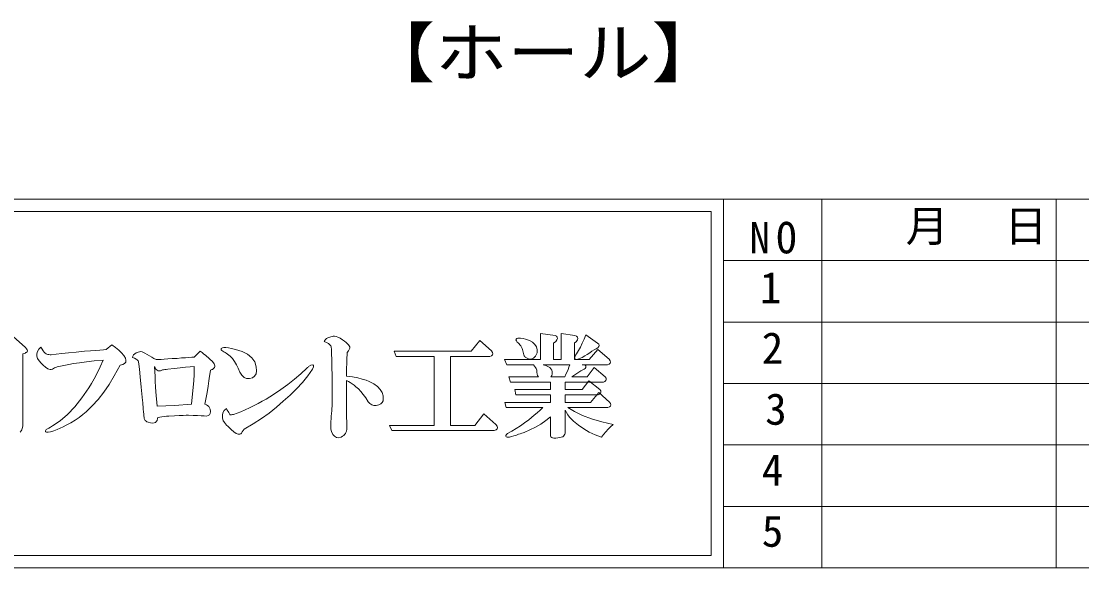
# Model space of a CAD drawing. Units: millimetres on the paper. Extents: x 412 to 1654, y -812 to -538.
# Drawn here: x 451.1 to 515.8, y -811.7 to -778.3 of the extents above; entities that cross this region are included whole.
import ezdxf
from ezdxf.enums import TextEntityAlignment as Align

# ---------------------------------------------------------------- set-up
doc = ezdxf.new("R2010")
doc.units = ezdxf.units.MM
doc.layers.add('1-9_hojyosen', color=7, linetype='Continuous', lineweight=9)
doc.layers.add('F-0', color=5, linetype='Continuous', lineweight=9)
doc.styles.add('ＭＳ ゴシック', font='')
doc.styles.get('ＭＳ ゴシック').set_extended_font_data('MS Gothic')

msp = doc.modelspace()

# ---------------------------------------------------------------- linework, layer by layer
at = {"layer": 'F-0'}
for p, q in [((411.866, -789.19), (493.927, -789.19)), ((411.866, -789.19), (557.416, -789.19)), ((493.927, -789.19), (493.927, -811.69)), ((499.927, -789.19), (499.927, -811.69)), ((514.221, -789.19), (514.221, -811.69)), ((557.416, -792.94), (493.927, -792.94)), ((557.416, -796.69), (493.927, -796.69)), ((557.416, -800.44), (493.927, -800.44)), ((557.416, -804.19), (493.927, -804.19)), ((557.416, -807.94), (493.927, -807.94)), ((493.927, -811.69), (411.866, -811.69)), ((803.866, -811.69), (411.866, -811.69))]:
    msp.add_line(p, q, dxfattribs=at)
at = {"layer": 'F-0', "color": 4, "lineweight": 5}
for p, q in [((412.616, -789.94), (493.177, -789.94)), ((493.177, -789.94), (493.177, -810.94)), ((493.177, -810.94), (412.616, -810.94))]:
    msp.add_line(p, q, dxfattribs=at)
at = {"layer": 'F-0'}
for points in [[(469.933, -798.074), (469.847, -798.007), (469.729, -797.939), (469.581, -797.87), (469.609, -797.819), (469.641, -797.774), (469.679, -797.734), (469.721, -797.7), (469.769, -797.673), (469.847, -797.64), (469.922, -797.612), (469.993, -797.589), (470.06, -797.57), (470.122, -797.556), (470.208, -797.545), (470.307, -797.561), (470.42, -797.605), (470.546, -797.677), (470.686, -797.777), (470.814, -797.865), (470.92, -797.945), (471.005, -798.017), (471.069, -798.082), (471.111, -798.138), (471.135, -798.209), (471.134, -798.284), (471.109, -798.365), (471.059, -798.45), (470.983, -798.539)], [(480.949, -800.348), (480.847, -800.033), (482.652, -800.033), (482.622, -800.002), (482.596, -799.945), (482.575, -799.863), (482.557, -799.755), (482.544, -799.621), (482.529, -799.574), (482.5, -799.518), (482.459, -799.453), (482.405, -799.38), (482.338, -799.297), (480.712, -799.297), (480.578, -798.982), (482.768, -798.982), (482.768, -797.385), (483.659, -797.504), (483.745, -797.553), (483.794, -797.617), (483.805, -797.693), (483.777, -797.782), (483.712, -797.885), (483.573, -797.978), (483.573, -798.982), (484.034, -798.982), (484.034, -797.385), (484.872, -797.504), (484.976, -797.553), (485.036, -797.616), (485.052, -797.692), (485.023, -797.782), (484.949, -797.886), (484.839, -797.952), (484.839, -798.982), (485.748, -798.982), (486.266, -798.355), (486.961, -798.954), (487.019, -799.051), (487.037, -799.134)], [(450.603, -797.574), (451.353, -798.247), (451.428, -798.325), (451.47, -798.394), (451.479, -798.454), (451.456, -798.504), (451.399, -798.545), (451.387, -798.55), (451.378, -798.557), (451.371, -798.564), (451.367, -798.573), (451.365, -798.584), (451.203, -798.637), (451.203, -802.924), (451.2, -803.024), (451.188, -803.115), (451.168, -803.194), (451.141, -803.262), (451.106, -803.32), (451.027, -803.417)], [(456.629, -798.085), (456.856, -798.248), (457.053, -798.409), (457.219, -798.569), (457.354, -798.727), (457.458, -798.884), (457.488, -799.024), (457.471, -799.138), (457.406, -799.226), (457.294, -799.289), (457.135, -799.326), (456.775, -799.969), (456.464, -800.491), (456.137, -800.971), (455.794, -801.411), (455.437, -801.81), (455.064, -802.168), (454.857, -802.34), (454.632, -802.508), (454.387, -802.672), (454.123, -802.831), (453.84, -802.985), (453.66, -803.081), (453.475, -803.17), (453.285, -803.251), (453.089, -803.326), (452.888, -803.394), (452.743, -803.415), (452.644, -803.412), (452.59, -803.384), (452.582, -803.332), (452.618, -803.254), (452.654, -803.236), (452.711, -803.204), (452.791, -803.158), (452.892, -803.1), (453.015, -803.028), (453.475, -802.715), (453.925, -802.326), (454.365, -801.86)], [(452.67, -798.644), (452.725, -798.66), (452.787, -798.673), (452.857, -798.682), (452.935, -798.687), (453.232, -798.653), (453.582, -798.614), (453.987, -798.571), (454.445, -798.523), (454.957, -798.472), (455.32, -798.441), (455.633, -798.416), (455.897, -798.395), (456.11, -798.378), (456.274, -798.366), (456.629, -798.085)], [(470.942, -802.314), (470.949, -802.545), (470.959, -802.76), (470.965, -802.938), (470.963, -803.095), (470.951, -803.23), (470.93, -803.344), (470.9, -803.436), (470.869, -803.497), (470.825, -803.555), (470.77, -803.611), (470.702, -803.664), (470.622, -803.715), (470.463, -803.747), (470.323, -803.729), (470.202, -803.661), (470.1, -803.545), (470.016, -803.379), (469.996, -803.302), (469.983, -803.213), (469.977, -803.111), (469.978, -802.997), (469.985, -802.869), (469.986, -802.799), (469.989, -802.721), (469.995, -802.634), (470.002, -802.539), (470.012, -802.435), (470.04, -802.103), (470.059, -801.69), (470.07, -801.196), (470.072, -800.62), (470.066, -799.962), (470.055, -799.419), (470.044, -798.972), (470.034, -798.62), (470.024, -798.364), (470.014, -798.203), (469.989, -798.139), (469.933, -798.074)], [(454.365, -801.86), (454.796, -801.318), (455.217, -800.699), (455.382, -800.446), (455.553, -800.15), (455.731, -799.812), (455.915, -799.431), (456.106, -799.007), (455.556, -799.061), (455.072, -799.114), (454.652, -799.168), (454.298, -799.222), (454.008, -799.275), (453.496, -799.383), (453.389, -799.405), (453.293, -799.43), (453.209, -799.459), (453.136, -799.491), (453.075, -799.527), (453.001, -799.559), (452.929, -799.576), (452.857, -799.578), (452.787, -799.564), (452.718, -799.536), (452.577, -799.439), (452.445, -799.329), (452.32, -799.204), (452.205, -799.065), (452.098, -798.912), (452.052, -798.764), (452.048, -798.62), (452.086, -798.482), (452.166, -798.349), (452.289, -798.221), (452.368, -798.341), (452.441, -798.441), (452.508, -798.522), (452.569, -798.583), (452.624, -798.625), (452.67, -798.644)], [(458.263, -799.118), (458.234, -799.058), (458.182, -799.002), (458.106, -798.948), (458.007, -798.898), (457.884, -798.85), (457.907, -798.764), (457.953, -798.689), (458.022, -798.624), (458.114, -798.57), (458.229, -798.527), (458.307, -798.5), (458.389, -798.494), (458.473, -798.507), (458.559, -798.539), (458.649, -798.592), (458.788, -798.676), (458.925, -798.757), (459.06, -798.835), (459.194, -798.91), (459.325, -798.982), (459.359, -798.982), (459.391, -798.982), (459.424, -798.982), (459.457, -798.982), (459.489, -798.982), (459.627, -798.971), (459.809, -798.957), (460.034, -798.941), (460.303, -798.923), (460.616, -798.903), (460.881, -798.882), (461.118, -798.864), (461.326, -798.848), (461.505, -798.835), (461.655, -798.824), (462.014, -798.463), (462.13, -798.555), (462.236, -798.64), (462.333, -798.719)], [(462.333, -798.719), (462.42, -798.791), (462.498, -798.857), (462.633, -798.976), (462.741, -799.08), (462.821, -799.17), (462.873, -799.246), (462.897, -799.307), (462.904, -799.363), (462.899, -799.413), (462.883, -799.458), (462.857, -799.498), (462.82, -799.532), (462.793, -799.555), (462.762, -799.575), (462.728, -799.592), (462.69, -799.605), (462.649, -799.616), (462.626, -799.776), (462.592, -799.994), (462.55, -800.27), (462.498, -800.604), (462.436, -800.996), (462.307, -801.696), (462.395, -801.733), (462.471, -801.783), (462.536, -801.846), (462.589, -801.923), (462.631, -802.012), (462.647, -802.15), (462.632, -802.261), (462.586, -802.344), (462.509, -802.4), (462.4, -802.428), (462.257, -802.417), (462.074, -802.406), (461.852, -802.395), (461.592, -802.384), (461.293, -802.374), (461.161, -802.376)], [(470.983, -798.539), (470.973, -798.676), (470.963, -798.889), (470.953, -799.179), (470.943, -799.545), (470.932, -799.988), (471.302, -800.042), (471.626, -800.101), (471.903, -800.165), (472.135, -800.233), (472.32, -800.307), (472.599, -800.46), (472.823, -800.626), (472.993, -800.804), (473.108, -800.995), (473.169, -801.198), (473.184, -801.356), (473.166, -801.49), (473.113, -801.601), (473.027, -801.688), (472.907, -801.75), (472.753, -801.787), (472.612, -801.785), (472.485, -801.746), (472.371, -801.668), (472.271, -801.552), (472.118, -801.323), (471.966, -801.117), (471.816, -800.933), (471.667, -800.773), (471.519, -800.635), (471.403, -800.544), (471.287, -800.459), (471.169, -800.382), (471.052, -800.31), (470.933, -800.246), (470.933, -801.523), (470.934, -801.803), (470.937, -802.067), (470.942, -802.314)], [(461.161, -802.376), (460.977, -802.383), (460.741, -802.393), (460.453, -802.408), (460.113, -802.428), (459.959, -802.44), (459.813, -802.455), (459.675, -802.474), (459.546, -802.496), (459.425, -802.522), (459.422, -802.571), (459.414, -802.619), (459.401, -802.664), (459.383, -802.707), (459.359, -802.747), (459.293, -802.811), (459.209, -802.848), (459.105, -802.858), (458.982, -802.842), (458.84, -802.799), (458.771, -802.772), (458.714, -802.741), (458.669, -802.706), (458.636, -802.666), (458.615, -802.623), (458.603, -802.577), (458.591, -802.509), (458.58, -802.419), (458.569, -802.308), (458.558, -802.174), (458.547, -802.009), (458.536, -801.857), (458.525, -801.718), (458.515, -801.591), (458.504, -801.476), (458.425, -800.667), (458.362, -800.027), (458.314, -799.555), (458.281, -799.252), (458.263, -799.118)], [(463.417, -802.715), (463.371, -802.535), (463.367, -802.371), (463.406, -802.221), (463.487, -802.085), (463.611, -801.964), (463.666, -802.057), (463.715, -802.14), (463.76, -802.215), (463.8, -802.282), (463.834, -802.339), (463.853, -802.348), (463.884, -802.351), (463.927, -802.348), (463.983, -802.339), (464.051, -802.324), (464.269, -802.253), (464.503, -802.163), (464.754, -802.056), (465.021, -801.931), (465.306, -801.788), (465.555, -801.66), (465.797, -801.527), (466.034, -801.391), (466.264, -801.25), (466.488, -801.105), (466.933, -800.807), (467.359, -800.499), (467.765, -800.178), (468.153, -799.847), (468.521, -799.505), (468.533, -799.492), (468.55, -799.476), (468.569, -799.456), (468.593, -799.433), (468.619, -799.406), (468.774, -799.326), (468.877, -799.302), (468.928, -799.333), (468.927, -799.421)], [(468.927, -799.421), (468.874, -799.564), (468.575, -799.974), (468.246, -800.373), (467.887, -800.764), (467.498, -801.144), (467.078, -801.516), (466.672, -801.889), (466.231, -802.245), (465.753, -802.585), (465.24, -802.909), (464.69, -803.217), (464.636, -803.318), (464.584, -803.399), (464.535, -803.462), (464.487, -803.506), (464.441, -803.53), (464.339, -803.53), (464.215, -803.484), (464.071, -803.393), (463.906, -803.256), (463.719, -803.074), (463.629, -802.982), (463.554, -802.9), (463.493, -802.828), (463.448, -802.766), (463.417, -802.715)], [(487.037, -799.134), (487.016, -799.202), (486.955, -799.257), (486.854, -799.297), (485.323, -799.297), (485.494, -799.321), (485.532, -799.369), (485.546, -799.418), (485.535, -799.467), (485.5, -799.518), (485.44, -799.569), (485.236, -799.671), (484.677, -800.033), (485.612, -800.033), (486.047, -799.459), (486.717, -800.031), (486.767, -800.117), (486.781, -800.192), (486.76, -800.255), (486.703, -800.307), (486.61, -800.348), (484.273, -800.348), (484.273, -800.814), (485.315, -800.814), (485.722, -800.268), (486.392, -800.81), (486.442, -800.897), (486.457, -800.972), (486.436, -801.036), (486.379, -801.088), (486.287, -801.129), (484.273, -801.129), (484.273, -801.596), (485.829, -801.596), (486.321, -800.995), (486.971, -801.578), (487.035, -801.67), (487.058, -801.75), (487.04, -801.816), (486.981, -801.87)], [(483.379, -802.482), (483.089, -802.706), (482.784, -802.913), (482.463, -803.101), (482.126, -803.27), (481.774, -803.421), (481.709, -803.443), (481.631, -803.47), (481.54, -803.502), (481.435, -803.54), (481.317, -803.583), (481.14, -803.641), (480.993, -803.684), (480.878, -803.711), (480.792, -803.723), (480.737, -803.719), (480.679, -803.692), (480.652, -803.656), (480.658, -803.61), (480.695, -803.555), (480.765, -803.491), (481.03, -803.347), (481.291, -803.191), (481.55, -803.023), (481.805, -802.844), (482.058, -802.653), (482.224, -802.52), (482.394, -802.378), (482.566, -802.23), (482.742, -802.074), (482.921, -801.91), (480.673, -801.91), (480.604, -801.596), (483.379, -801.596), (483.379, -801.129), (481.266, -801.129), (481.197, -800.814), (483.379, -800.814), (483.379, -800.348), (480.949, -800.348)], [(486.981, -801.87), (486.881, -801.91), (484.435, -801.91), (484.846, -802.157), (485.33, -802.383), (485.885, -802.59), (486.511, -802.776), (487.209, -802.942), (487.045, -803.079), (486.891, -803.225), (486.749, -803.38), (486.616, -803.545), (486.495, -803.72), (486.112, -803.575), (485.75, -803.404), (485.407, -803.206), (485.083, -802.983), (484.78, -802.734), (484.653, -802.612), (484.54, -802.485), (484.438, -802.354), (484.349, -802.218), (484.273, -802.077), (484.273, -803.381), (484.267, -803.468), (484.25, -803.542), (484.221, -803.603), (484.18, -803.651), (484.128, -803.686), (484.031, -803.718), (483.928, -803.743), (483.819, -803.76), (483.704, -803.771), (483.583, -803.775), (483.51, -803.766), (483.453, -803.742), (483.412, -803.701), (483.387, -803.644), (483.379, -803.57), (483.379, -802.482)]]:
    msp.add_lwpolyline(points, dxfattribs=at)
for points in [[(486.043, -798.379), (485.912, -798.474), (485.773, -798.569), (485.626, -798.664), (485.471, -798.758), (485.309, -798.851), (485.105, -798.941), (484.962, -798.978), (484.877, -798.962), (484.853, -798.893), (484.888, -798.772), (484.9, -798.739), (484.915, -798.709), (484.932, -798.681), (484.951, -798.655), (484.973, -798.631), (485.089, -798.431), (485.204, -798.215), (485.317, -797.982), (485.429, -797.733), (485.54, -797.466), (486.251, -797.977), (486.322, -798.046), (486.349, -798.116), (486.334, -798.186), (486.275, -798.256), (486.173, -798.327)], [(478.766, -802.996), (479.31, -802.288), (480.051, -802.933), (480.121, -803.043), (480.146, -803.136), (480.126, -803.212), (480.061, -803.27), (479.952, -803.311), (473.703, -803.311), (473.569, -802.996), (476.289, -802.996), (476.289, -798.786), (473.972, -798.786), (473.838, -798.471), (478.55, -798.471), (479.067, -797.816), (479.788, -798.44), (479.847, -798.538), (479.866, -798.621), (479.845, -798.69), (479.784, -798.745), (479.684, -798.786), (477.291, -798.786), (477.291, -802.996)], [(481.356, -797.914), (481.298, -797.839), (481.273, -797.776), (481.28, -797.725), (481.321, -797.688), (481.394, -797.663), (481.562, -797.678), (481.716, -797.7), (481.856, -797.729), (481.982, -797.766), (482.095, -797.809), (482.285, -797.921), (482.428, -798.054), (482.524, -798.208), (482.573, -798.382), (482.574, -798.577), (482.473, -798.776), (482.349, -798.901), (482.202, -798.951), (482.032, -798.927), (481.838, -798.828), (481.811, -798.793), (481.784, -798.745), (481.759, -798.684), (481.734, -798.61), (481.71, -798.522), (481.69, -798.437), (481.669, -798.363), (481.649, -798.303), (481.629, -798.254), (481.609, -798.218), (481.567, -798.141), (481.52, -798.072), (481.469, -798.012), (481.415, -797.959)], [(465.435, -799.419), (465.453, -799.658), (465.421, -799.849), (465.338, -799.993), (465.206, -800.09), (465.023, -800.138), (464.848, -800.13), (464.691, -800.064), (464.553, -799.938), (464.434, -799.754), (464.333, -799.51), (464.23, -799.29), (464.114, -799.093), (463.984, -798.919), (463.839, -798.77), (463.681, -798.644), (463.607, -798.593), (463.536, -798.547), (463.467, -798.504), (463.4, -798.466), (463.336, -798.432), (463.301, -798.387), (463.288, -798.347), (463.297, -798.312), (463.329, -798.282), (463.383, -798.257), (463.462, -798.241), (463.581, -798.243), (463.738, -798.265), (463.933, -798.305), (464.167, -798.364), (464.579, -798.488), (464.911, -798.655), (465.165, -798.866), (465.34, -799.12)], [(461.629, -800.253), (461.638, -800.15), (461.646, -800.015), (461.651, -799.846), (461.654, -799.645), (461.655, -799.411), (461.4, -799.426), (461.111, -799.45), (460.787, -799.482), (460.429, -799.523), (460.036, -799.573), (459.938, -799.583), (459.854, -799.593), (459.783, -799.603), (459.724, -799.613), (459.679, -799.622), (459.6, -799.656), (459.526, -799.669), (459.456, -799.661), (459.392, -799.632), (459.333, -799.581), (459.236, -799.411), (459.248, -799.708), (459.261, -800.011), (459.277, -800.32), (459.296, -800.634), (459.316, -800.954), (459.394, -801.83), (460.454, -801.784), (461.496, -801.709)], [(482.926, -799.297), (483.092, -799.348), (483.228, -799.406), (483.334, -799.472), (483.411, -799.544), (483.459, -799.624), (483.485, -799.708), (483.493, -799.791), (483.483, -799.873), (483.456, -799.954), (483.411, -800.033), (484.256, -800.033), (484.324, -799.878), (484.389, -799.727), (484.451, -799.58), (484.509, -799.437), (484.564, -799.297)]]:
    msp.add_lwpolyline(points, close=True, dxfattribs=at)

# ---------------------------------------------------------------- texts
at = {"layer": '1-9_hojyosen', "style": 'ＭＳ ゴシック', "width": 1.1}
msp.add_text('【ホール】', height=2.933, dxfattribs=at).set_placement((471.941, -782.587), align=Align.BOTTOM_LEFT)
at = {"layer": 'F-0', "color": 7, "style": 'ＭＳ ゴシック'}
for s, p in [('月', (505.047, -792.362)), ('日', (511.063, -792.362)), ('1', (496.16, -796.128)), ('2', (496.27, -799.81)), ('3', (496.477, -803.535)), ('4', (496.27, -807.259)), ('5', (496.27, -810.984))]:
    msp.add_text(s, height=1.924, dxfattribs=at).set_placement(p, align=Align.BOTTOM_LEFT)
at = {"layer": 'F-0', "color": 7, "insert": (495.521, -792.528), "char_height": 1.924, "attachment_point": 7, "style": 'ＭＳ ゴシック'}
msp.add_mtext('\\T1.31;\\W0.95;NO', dxfattribs=at)

doc.saveas('drawing.dxf')
